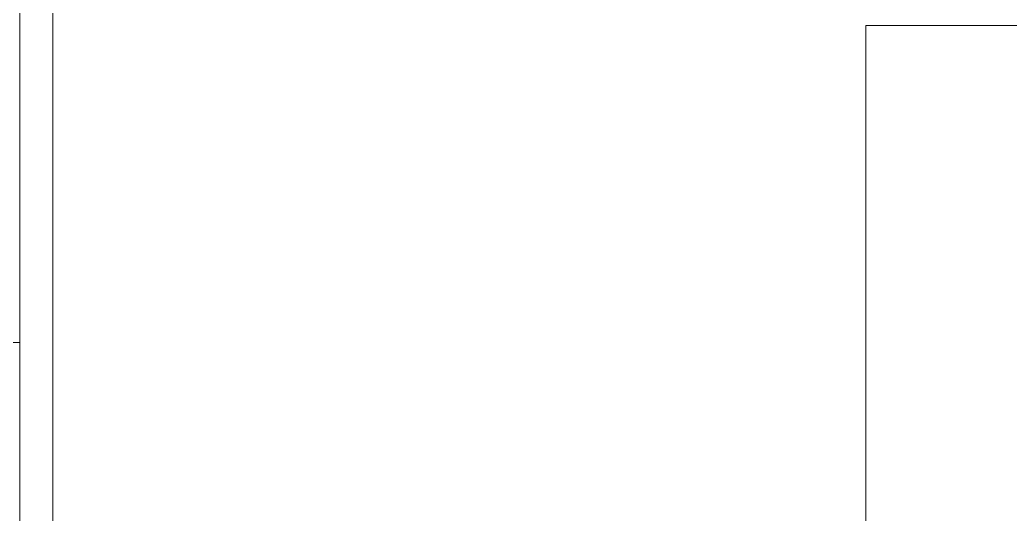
# Model space of a CAD drawing. Extents: x 475189 to 476029, y 1007718 to 1008015.
# Drawn here: x 475608.8 to 475758.8, y 1007840.6 to 1007915.5 of the extents above; entities that cross this region are included whole.
import ezdxf

# ---------------------------------------------------------------- set-up
doc = ezdxf.new("R2010")
doc.units = 0
doc.header["$LTSCALE"] = 4
doc.header["$MEASUREMENT"] = 0
doc.layers.get('0').update_dxf_attribs({"linetype": 'CONTINUOUS', "lineweight": 0})
doc.layers.add('R.B', color=6, linetype='CONTINUOUS', lineweight=0)
doc.layers.add('Template', color=7, linetype='CONTINUOUS', lineweight=0)

# ---------------------------------------------------------------- blocks, each defined once
blk = doc.blocks.new('Goltens_Isometric_A3_2_8')
at = {"layer": 'Template', "color": 7, "linetype": 'ByBlock', "lineweight": 13, "flags": 128}
for points in [[(420, 297), (420, 0)], [(420, 148.32), (415.01, 148.32)]]:
    blk.add_lwpolyline(points, dxfattribs=at)
blk = doc.blocks.new('A$C07fd2cc2')
at = {"color": 8}
for p, q in [((10253, 5664), (10253, 18086)), ((10253, 18086), (12031, 18086)), ((12031, 18086), (21288, 18086))]:
    blk.add_line(p, q, dxfattribs=at)

msp = doc.modelspace()

# ---------------------------------------------------------------- linework, layer by layer
at = {"layer": 'Template', "flags": 128}
msp.add_lwpolyline([(475608.82, 1008015.34), (476028.82, 1008015.34), (476028.82, 1007718.34), (475608.82, 1007718.34)], close=True, dxfattribs=at)
at = {"layer": 'Template', "color": 7, "linetype": 'ByBlock', "lineweight": 13, "flags": 128}
msp.add_lwpolyline([(475613.82, 1008010.34), (475613.82, 1007723.33)], dxfattribs=at)

# ---------------------------------------------------------------- block references
at = {"layer": 'R.B', "xscale": 0.01057760885816948, "yscale": 0.01057760885816948, "zscale": 0.01057760885816948}
msp.add_blockref('A$C07fd2cc2', (475628.51, 1007723.33), dxfattribs=at)
at = {"layer": 'Template', "ltscale": 1.5}
msp.add_blockref('Goltens_Isometric_A3_2_8', (475188.82, 1007718.34), dxfattribs=at)

doc.saveas('drawing.dxf')
